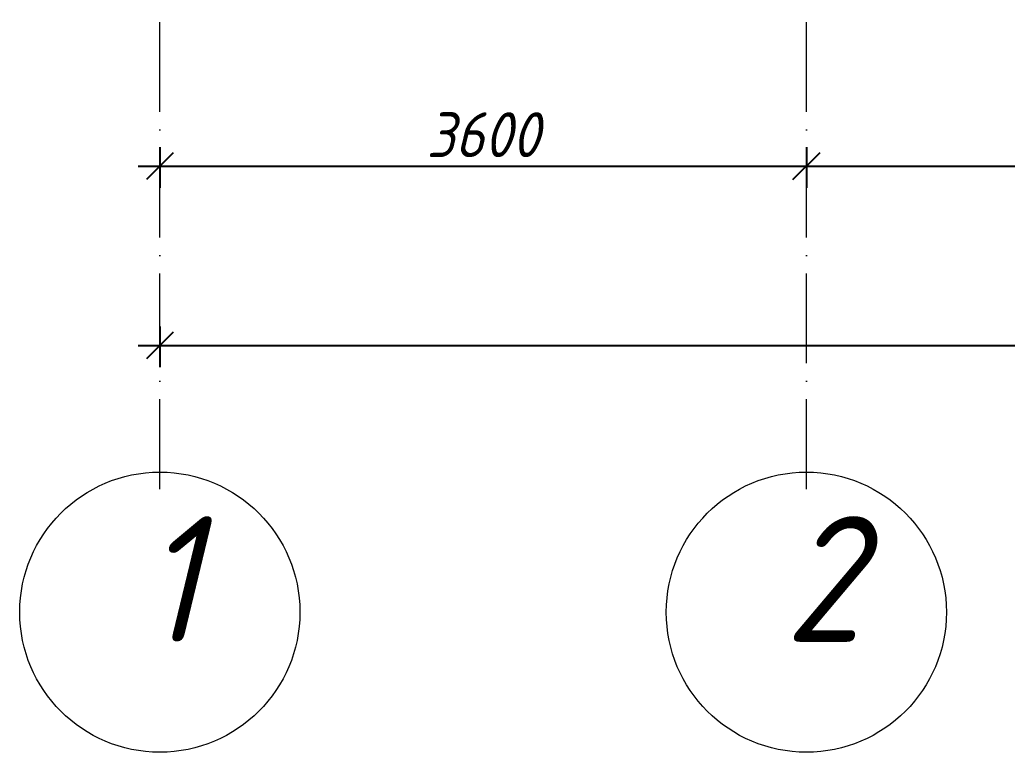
# Model space of a CAD drawing. Header units: millimetres. Extents: x 12986 to 523328, y -9759 to 30092.
# Drawn here: x 61327 to 66825, y -5546 to -1467 of the extents above; entities that cross this region are included whole.
import ezdxf

# ---------------------------------------------------------------- set-up
doc = ezdxf.new("R2010")
doc.units = ezdxf.units.MM
doc.linetypes.add('50_200_ШТРИХ_1Т_ш5_п1_п1_', pattern=[700, 500, -100, 0, -100])
for name, color, linetype, lineweight in [('A-ANNO-DIMS', 7, 'Continuous', 9), ('Оси', 7, 'Continuous', 9), ('Оси-1', 7, 'Continuous', 20), ('Оси-2', 7, '50_200_ШТРИХ_1Т_ш5_п1_п1_', 9)]:
    doc.layers.add(name, color=color, linetype=linetype, lineweight=lineweight)
doc.styles.add('ISOCPEUR_I_1', font='isocpeui.ttf', dxfattribs={"width": 0.9, "height": 250})
doc.dimstyles.new('ISO-2_5_0_9К_БОЛЬШОЙ__с_подложкой_', dxfattribs={"dimscale": 304.8, "dimtxt": 248.995294, "dimasz": 0.492126, "dimexe": 0.393701, "dimexo": 0, "dimgap": 0.164042, "dimtad": 1, "dimdec": 0, "dimzin": 0, "dimdsep": 46, "dimtxsty": 'ISOCPEUR_I_1', "dimblk1": 'OBLIQUE', "dimblk2": 'OBLIQUE', "dimsah": 1, "dimcen": 0.09, "dimdle": 0.393701, "dimazin": 0, "dimtfac": 1, "dimtdec": 4, "dimtix": 1, "dimtmove": 0, "dimatfit": 3, "dimfxl": 1, "dimtvp": 1, "dimtfill": 1, "dimtolj": 1, "dimtzin": 0, "dimarcsym": 2})
doc.dimstyles.new('ISO-2_5_0_9К_БОЛЬШОЙ__с_подложкой__2', dxfattribs={"dimscale": 304.8, "dimtxt": 248.995294, "dimasz": 0.492126, "dimexe": 0.393701, "dimexo": 0, "dimgap": 0.164042, "dimtad": 1, "dimdec": 0, "dimzin": 0, "dimdsep": 46, "dimtxsty": 'ISOCPEUR_I_1', "dimblk1": 'OBLIQUE', "dimblk2": 'OBLIQUE', "dimsah": 1, "dimcen": 0.09, "dimdle": 0.393701, "dimazin": 0, "dimtfac": 1, "dimtdec": 4, "dimtix": 1, "dimtmove": 2, "dimatfit": 3, "dimfxl": 1, "dimtvp": 1, "dimtfill": 1, "dimtolj": 1, "dimtzin": 0, "dimarcsym": 2})

# ---------------------------------------------------------------- blocks, each defined once
blk = doc.blocks.new('Ось сетки - Круг_Ø6_00__ISO-2_5_0_9K_ кружки поменьше-23056867-АР1_Кладочный план 1 этажа')
at = {"layer": 'Оси-1'}
blk.add_circle((0, 0), 2.6, dxfattribs=at)
blk = doc.blocks.new('_Oblique')
at = {"color": 0, "linetype": 'ByBlock', "lineweight": -2}
blk.add_line((-0.5, -0.5), (0.5, 0.5), dxfattribs=at)
blk = doc.blocks.new('DIMBLOCK13-АР1_Кладочный план 1 этажа')
at = {"layer": 'A-ANNO-DIMS', "color": 0, "lineweight": -2, "transparency": 16777216}
for p, q in [((62106.9, -2175.9), (62106.9, -2402)), ((65706.9, -2175.9), (65706.9, -2402)), ((61986.9, -2282), (65826.9, -2282))]:
    blk.add_line(p, q, dxfattribs=at)
at = {"layer": 'Defpoints', "color": 0, "transparency": 16777216}
for p in [(62106.9, -2175.9), (65706.9, -2175.9), (65706.9, -2282)]:
    blk.add_point(p, dxfattribs=at)
at = {"layer": 'A-ANNO-DIMS', "color": 0, "lineweight": -2, "transparency": 16777216, "xscale": 150, "yscale": 150, "zscale": 150, "rotation": 180}
blk.add_blockref('_Oblique', (62106.9, -2282), dxfattribs=at)
at = {"layer": 'A-ANNO-DIMS', "color": 0, "lineweight": -2, "transparency": 16777216, "xscale": 150, "yscale": 150, "zscale": 150}
blk.add_blockref('_Oblique', (65706.9, -2282), dxfattribs=at)
at = {"layer": 'A-ANNO-DIMS', "color": 0, "transparency": 16777216, "insert": (63906.9, -2107), "char_height": 250, "width": 758.478, "attachment_point": 5, "style": 'ISOCPEUR_I_1', "bg_fill": 3, "box_fill_scale": 1.1, "bg_fill_color": 256, "bg_fill_true_color": 13158600, "bg_fill_transparency": 0}
blk.add_mtext('\\A1;3600', dxfattribs=at)
blk = doc.blocks.new('DIMBLOCK14-АР1_Кладочный план 1 этажа')
at = {"layer": 'A-ANNO-DIMS', "color": 0, "lineweight": -2, "transparency": 16777216}
for p, q in [((65706.9, -2175.9), (65706.9, -2402)), ((70006.9, -2175.9), (70006.9, -2402)), ((65586.9, -2282), (70126.9, -2282))]:
    blk.add_line(p, q, dxfattribs=at)
at = {"layer": 'Defpoints', "color": 0, "transparency": 16777216}
for p in [(65706.9, -2175.9), (70006.9, -2175.9), (70006.9, -2282)]:
    blk.add_point(p, dxfattribs=at)
at = {"layer": 'A-ANNO-DIMS', "color": 0, "lineweight": -2, "transparency": 16777216, "xscale": 150, "yscale": 150, "zscale": 150, "rotation": 180}
blk.add_blockref('_Oblique', (65706.9, -2282), dxfattribs=at)
at = {"layer": 'A-ANNO-DIMS', "color": 0, "lineweight": -2, "transparency": 16777216, "xscale": 150, "yscale": 150, "zscale": 150}
blk.add_blockref('_Oblique', (70006.9, -2282), dxfattribs=at)
at = {"layer": 'A-ANNO-DIMS', "color": 0, "transparency": 16777216, "insert": (67856.9, -2107), "char_height": 250, "width": 781.462, "attachment_point": 5, "style": 'ISOCPEUR_I_1', "bg_fill": 3, "box_fill_scale": 1.1, "bg_fill_color": 256, "bg_fill_true_color": 13158600, "bg_fill_transparency": 0}
blk.add_mtext('\\A1;4300', dxfattribs=at)
blk = doc.blocks.new('DIMBLOCK54-АР1_Кладочный план 1 этажа')
at = {"layer": 'A-ANNO-DIMS', "color": 0, "lineweight": -2, "transparency": 16777216}
for p, q in [((62106.9, -3174.6), (62106.9, -3400.7)), ((187006.9, -3174.6), (187006.9, -3400.7)), ((61986.9, -3280.7), (122782.7, -3280.7)), ((187126.9, -3280.7), (123784.9, -3280.7))]:
    blk.add_line(p, q, dxfattribs=at)
at = {"layer": 'Defpoints', "color": 0, "transparency": 16777216}
for p in [(62106.9, -3174.6), (187006.9, -3174.6), (187006.9, -3280.7)]:
    blk.add_point(p, dxfattribs=at)
at = {"layer": 'A-ANNO-DIMS', "color": 0, "lineweight": -2, "transparency": 16777216, "xscale": 150, "yscale": 150, "zscale": 150, "rotation": 180}
blk.add_blockref('_Oblique', (62106.9, -3280.7), dxfattribs=at)
at = {"layer": 'A-ANNO-DIMS', "color": 0, "lineweight": -2, "transparency": 16777216, "xscale": 150, "yscale": 150, "zscale": 150}
blk.add_blockref('_Oblique', (187006.9, -3280.7), dxfattribs=at)
at = {"layer": 'A-ANNO-DIMS', "color": 0, "transparency": 16777216, "insert": (122732.2, -2904), "char_height": 250, "width": 1103.241, "attachment_point": 1, "line_spacing_factor": 1.149209, "style": 'ISOCPEUR_I_1', "bg_fill": 3, "box_fill_scale": 1.1, "bg_fill_color": 256, "bg_fill_true_color": 13158600, "bg_fill_transparency": 0}
blk.add_mtext('\\A1;124900', dxfattribs=at)

msp = doc.modelspace()

# ---------------------------------------------------------------- linework, layer by layer
at = {"layer": 'Оси-2'}
for p, q in [((62106.89328, -4080), (62106.89328, 28636.94316)), ((65706.89328, -4080), (65706.89328, 28636.94316))]:
    msp.add_line(p, q, dxfattribs=at)

# ---------------------------------------------------------------- block references
at = {"layer": 'Оси-1', "xscale": 300, "yscale": 300, "zscale": 99.99999999999993}
for p in [(62106.89328, -4766), (65706.89328, -4766)]:
    msp.add_blockref('Ось сетки - Круг_Ø6_00__ISO-2_5_0_9K_ кружки поменьше-23056867-АР1_Кладочный план 1 этажа', p, dxfattribs=at)

# ---------------------------------------------------------------- texts
at = {"layer": 'Оси', "char_height": 700, "attachment_point": 1, "style": 'ISOCPEUR_I_1'}
for s, insert, width in [('\\fISOCPEUR|b0|i1|c204|p34|;\\W.9;1', (62009.06497, -4231.22535), 144.30375), ('\\fISOCPEUR|b0|i1|c204|p34|;\\W.9;2', (65585.21496, -4231.22535), 202.02525)]:
    msp.add_mtext(s, dxfattribs=dict(at, insert=insert, width=width))

# ---------------------------------------------------------------- next in the draw order: dimensions: what is measured, and where the dimension line sits
at = {"layer": 'A-ANNO-DIMS'}
dim = msp.add_linear_dim(base=(65706.89328, -2282.00348), p1=(62106.89328, -2175.93746), p2=(65706.89328, -2175.93746), dimstyle='ISO-2_5_0_9К_БОЛЬШОЙ__с_подложкой_', override={"dimpost": '<>', "dimfxl": 3599.999993}, dxfattribs=at)
dim.commit()
dim.dimension.update_dxf_attribs({"geometry": 'DIMBLOCK13-АР1_Кладочный план 1 этажа', "text_midpoint": (63906.89328, -2107.00348)})
dim = msp.add_linear_dim(base=(187006.89325, -3280.65712), p1=(62106.89328, -3174.5911), p2=(187006.89325, -3174.5911), dimstyle='ISO-2_5_0_9К_БОЛЬШОЙ__с_подложкой__2', override={"dimpost": '<>', "dimfxl": 124899.999966}, dxfattribs=at)
dim.commit()
dim.dimension.update_dxf_attribs({"geometry": 'DIMBLOCK54-АР1_Кладочный план 1 этажа', "text_midpoint": (123283.80161, -3070.70985), "dimtype": 160})

# ---------------------------------------------------------------- next in the draw order: dimensions: what is measured, and where the dimension line sits
dim = msp.add_linear_dim(base=(70006.89325, -2282.00348), p1=(65706.89328, -2175.93746), p2=(70006.89325, -2175.93746), dimstyle='ISO-2_5_0_9К_БОЛЬШОЙ__с_подложкой_', override={"dimpost": '<>', "dimfxl": 4299.999972}, dxfattribs=at)
dim.commit()
dim.dimension.update_dxf_attribs({"geometry": 'DIMBLOCK14-АР1_Кладочный план 1 этажа', "text_midpoint": (67856.89326, -2107.00348)})

doc.saveas('drawing.dxf')
